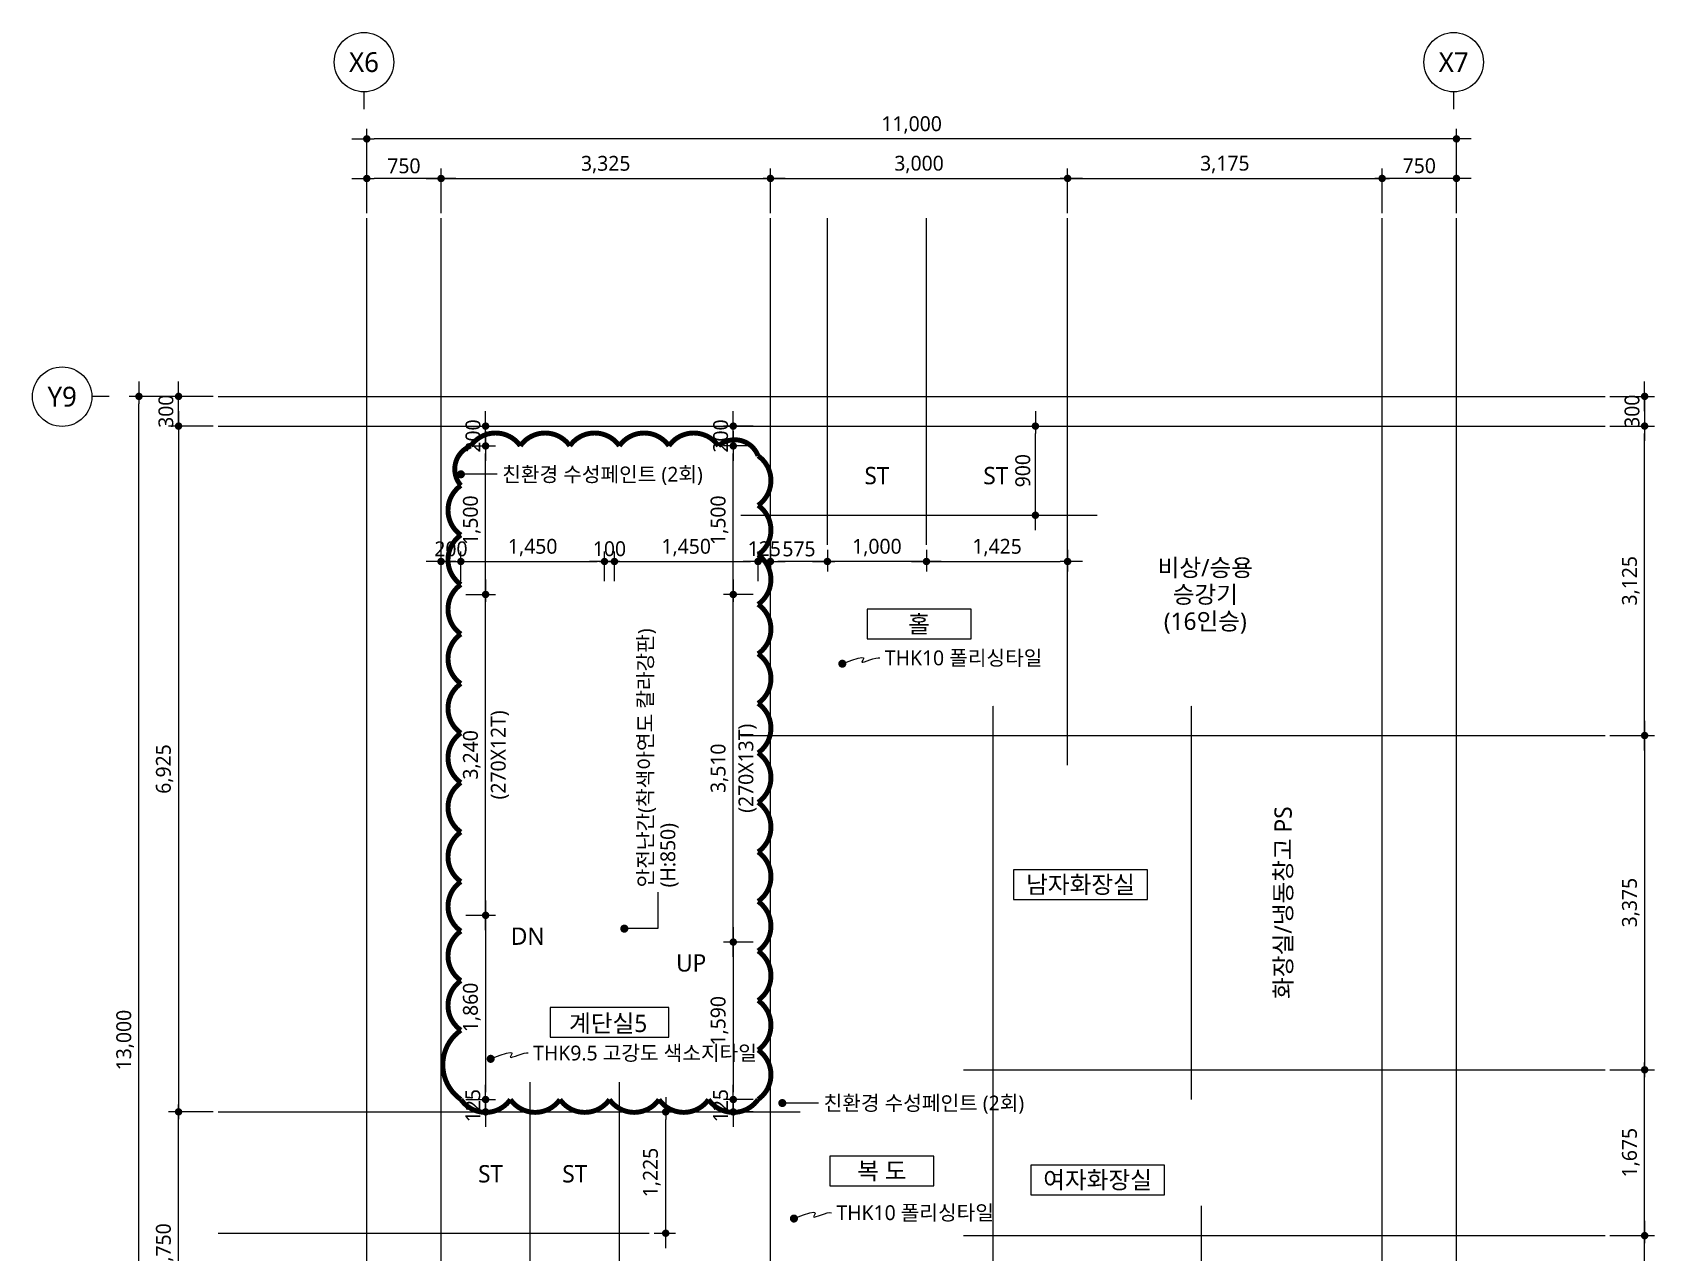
# Model space of a CAD drawing. Header units: millimetres. Extents: x 3320976 to 3527701, y 1183647 to 1243117.
# Drawn here: x 3446976 to 3463351, y 1229960 to 1242280 of the extents above; entities that cross this region are included whole.
import ezdxf
from ezdxf.enums import TextEntityAlignment as Align

# ---------------------------------------------------------------- set-up
doc = ezdxf.new("R2010")
doc.units = ezdxf.units.MM
doc.header["$MEASUREMENT"] = 0
doc.linetypes.add('CEN', pattern=[62, 60, -1, 0, -1])
doc.layers.get('0').update_dxf_attribs({"linetype": 'CONTINUOUS'})
for name, color, linetype, lineweight in [('A-AXIS-BUBL', 7, 'CONTINUOUS', 25), ('A-CNTL', 1, 'CEN', 15), ('A-DIMS', 7, 'CONTINUOUS', 25), ('A-MKXS-LEAD', 7, 'CONTINUOUS', 25), ('A-MKXS-TEXT1', 3, 'CONTINUOUS', 25), ('A-MKXX-NAME', 3, 'CONTINUOUS', 25), ('A-MKXX-SYMB', 7, 'CONTINUOUS', 25), ('A-XXXX-TXT2', 3, 'CONTINUOUS', 25), ('REV-202205', 20, 'CONTINUOUS', 25)]:
    doc.layers.add(name, color=color, linetype=linetype, lineweight=lineweight)
doc.styles.add('HY울릉도L', font='')
doc.styles.add('맑은고딕', font='malgun.ttf')
doc.styles.get('HY울릉도L').set_extended_font_data('HYwulM')
doc.dimstyles.new('CDIM', dxfattribs={"dimtxt": 3, "dimasz": 1.5, "dimexe": 2, "dimexo": 1, "dimgap": 1, "dimtad": 1, "dimdec": 0, "dimrnd": 0.5, "dimzin": 0, "dimdsep": 32, "dimlunit": 6, "dimtxsty": 'HY울릉도L', "dimblk1": '_CIDOT', "dimblk2": '_CIDOT', "dimsah": 1, "dimcen": 5.5, "dimclrd": 2, "dimclre": 2, "dimclrt": 7, "dimadec": 0, "dimazin": 0, "dimtfac": 1, "dimtdec": 0, "dimtix": 1, "dimtmove": 2, "dimatfit": 1, "dimldrblk": '_CIDOT', "dimfxl": 1, "dimtolj": 1, "dimtzin": 0, "dimlwd": -1, "dimarcsym": 0})

# ---------------------------------------------------------------- blocks, each defined once
blk = doc.blocks.new('_CIDOT')
at = {"color": 0, "linetype": 'ByBlock'}
blk.add_line((2, 0), (-1, 0), dxfattribs=at)
at = {"color": 0, "linetype": 'ByBlock', "const_width": 0.5}
blk.add_lwpolyline([(-0.25, 0, 1), (0.25, 0, 1)], format="xyb", close=True, dxfattribs=at)
blk = doc.blocks.new('*D488')
at = {"layer": 'A-DIMS', "lineweight": -2, "transparency": 16777216}
for p, q in [((-10975, 14850), (-10975, 15700)), ((25, 14850), (25, 15700))]:
    blk.add_line(p, q, dxfattribs=at)
at = {"layer": 'A-DIMS', "transparency": 16777216}
blk.add_line((-50, 15600), (-10900, 15600), dxfattribs=at)
at = {"layer": 'A-DIMS', "transparency": 16777216, "xscale": 75, "yscale": 75, "zscale": 75, "rotation": 180}
blk.add_blockref('_CIDOT', (-10975, 15600), dxfattribs=at)
at = {"layer": 'A-DIMS', "transparency": 16777216, "xscale": 75, "yscale": 75, "zscale": 75}
blk.add_blockref('_CIDOT', (25, 15600), dxfattribs=at)
at = {"layer": 'A-DIMS', "color": 3, "transparency": 16777216, "insert": (-5475, 15740), "char_height": 150, "attachment_point": 5, "style": '맑은고딕'}
blk.add_mtext('\\A1;11,000', dxfattribs=at)
blk = doc.blocks.new('*D489')
at = {"layer": 'A-DIMS', "lineweight": -2, "transparency": 16777216}
for p, q in [((-10975, 14850), (-10975, 15300)), ((-10225, 14849), (-10225, 15300))]:
    blk.add_line(p, q, dxfattribs=at)
at = {"layer": 'A-DIMS', "transparency": 16777216}
blk.add_line((-10300, 15200), (-10900, 15200), dxfattribs=at)
at = {"layer": 'A-DIMS', "transparency": 16777216, "xscale": 75, "yscale": 75, "zscale": 75, "rotation": 180}
blk.add_blockref('_CIDOT', (-10975, 15200), dxfattribs=at)
at = {"layer": 'A-DIMS', "transparency": 16777216, "xscale": 75, "yscale": 75, "zscale": 75}
blk.add_blockref('_CIDOT', (-10225, 15200), dxfattribs=at)
at = {"layer": 'A-DIMS', "color": 3, "transparency": 16777216, "insert": (-10600, 15327), "char_height": 150, "attachment_point": 5, "style": '맑은고딕'}
blk.add_mtext('\\A1;750', dxfattribs=at)
blk = doc.blocks.new('*D490')
at = {"layer": 'A-DIMS', "lineweight": -2, "transparency": 16777216}
for p, q in [((-12525, 13000), (-13375, 13000)), ((-12525, 0), (-13375, 0))]:
    blk.add_line(p, q, dxfattribs=at)
at = {"layer": 'A-DIMS', "transparency": 16777216}
blk.add_line((-13275, 75), (-13275, 12925), dxfattribs=at)
at = {"layer": 'A-DIMS', "transparency": 16777216, "xscale": 75, "yscale": 75, "zscale": 75}
for p, rotation in [((-13275, 13000), 90), ((-13275, 0), 270)]:
    blk.add_blockref('_CIDOT', p, dxfattribs=dict(at, rotation=rotation))
at = {"layer": 'A-DIMS', "color": 3, "transparency": 16777216, "insert": (-13415, 6500), "char_height": 150, "attachment_point": 5, "rotation": 90, "style": '맑은고딕'}
blk.add_mtext('\\A1;13,000', dxfattribs=at)
blk = doc.blocks.new('*D492')
at = {"layer": 'A-DIMS', "transparency": 16777216}
for p, q in [((-12875, 13075), (-12875, 13150)), ((-12875, 12700), (-12875, 13000)), ((-12875, 12625), (-12875, 12550))]:
    blk.add_line(p, q, dxfattribs=at)
at = {"layer": 'A-DIMS', "lineweight": -2, "transparency": 16777216}
for p, q in [((-12525, 13000), (-12975, 13000)), ((-12525, 12700), (-12975, 12700))]:
    blk.add_line(p, q, dxfattribs=at)
at = {"layer": 'A-DIMS', "transparency": 16777216, "xscale": 75, "yscale": 75, "zscale": 75}
for p, rotation in [((-12875, 13000), 270), ((-12875, 12700), 90)]:
    blk.add_blockref('_CIDOT', p, dxfattribs=dict(at, rotation=rotation))
at = {"layer": 'A-DIMS', "color": 3, "transparency": 16777216, "insert": (-13002, 12850), "char_height": 150, "attachment_point": 5, "rotation": 90, "style": '맑은고딕'}
blk.add_mtext('\\A1;300', dxfattribs=at)
blk = doc.blocks.new('*D493')
at = {"layer": 'A-DIMS', "lineweight": -2, "transparency": 16777216}
for p, q in [((1575, 4525), (2025, 4525)), ((1575, 700), (2025, 700))]:
    blk.add_line(p, q, dxfattribs=at)
at = {"layer": 'A-DIMS', "transparency": 16777216}
blk.add_line((1925, 775), (1925, 4450), dxfattribs=at)
at = {"layer": 'A-DIMS', "transparency": 16777216, "xscale": 75, "yscale": 75, "zscale": 75}
for p, rotation in [((1925, 4525), 90), ((1925, 700), 270)]:
    blk.add_blockref('_CIDOT', p, dxfattribs=dict(at, rotation=rotation))
at = {"layer": 'A-DIMS', "color": 3, "transparency": 16777216, "insert": (1785, 2613), "char_height": 150, "attachment_point": 5, "rotation": 90, "style": '맑은고딕'}
blk.add_mtext('\\A1;3,825', dxfattribs=at)
blk = doc.blocks.new('*D499')
at = {"layer": 'A-DIMS', "lineweight": -2, "transparency": 16777216}
for p, q in [((1575, 9575), (2025, 9575)), ((1575, 6200), (2025, 6200))]:
    blk.add_line(p, q, dxfattribs=at)
at = {"layer": 'A-DIMS', "transparency": 16777216}
blk.add_line((1925, 9500), (1925, 6275), dxfattribs=at)
at = {"layer": 'A-DIMS', "transparency": 16777216, "xscale": 75, "yscale": 75, "zscale": 75}
for p, rotation in [((1925, 9575), 90), ((1925, 6200), 270)]:
    blk.add_blockref('_CIDOT', p, dxfattribs=dict(at, rotation=rotation))
at = {"layer": 'A-DIMS', "color": 3, "transparency": 16777216, "insert": (1785, 7888), "char_height": 150, "attachment_point": 5, "rotation": 90, "style": '맑은고딕'}
blk.add_mtext('\\A1;3,375', dxfattribs=at)
blk = doc.blocks.new('*D500')
at = {"layer": 'A-DIMS', "transparency": 16777216}
for p, q in [((1925, 13075), (1925, 13150)), ((1925, 13000), (1925, 12700)), ((1925, 12625), (1925, 12550))]:
    blk.add_line(p, q, dxfattribs=at)
at = {"layer": 'A-DIMS', "lineweight": -2, "transparency": 16777216}
for p, q in [((1575, 13000), (2025, 13000)), ((1575, 12700), (2025, 12700))]:
    blk.add_line(p, q, dxfattribs=at)
at = {"layer": 'A-DIMS', "transparency": 16777216, "xscale": 75, "yscale": 75, "zscale": 75}
for p, rotation in [((1925, 13000), 270), ((1925, 12700), 90)]:
    blk.add_blockref('_CIDOT', p, dxfattribs=dict(at, rotation=rotation))
at = {"layer": 'A-DIMS', "color": 3, "transparency": 16777216, "insert": (1798, 12850), "char_height": 150, "attachment_point": 5, "rotation": 90, "style": '맑은고딕'}
blk.add_mtext('\\A1;300', dxfattribs=at)
blk = doc.blocks.new('*D501')
at = {"layer": 'A-DIMS', "lineweight": -2, "transparency": 16777216}
for p, q in [((1575, 12700), (2025, 12700)), ((1575, 9575), (2025, 9575))]:
    blk.add_line(p, q, dxfattribs=at)
at = {"layer": 'A-DIMS', "transparency": 16777216}
blk.add_line((1925, 9650), (1925, 12625), dxfattribs=at)
at = {"layer": 'A-DIMS', "transparency": 16777216, "xscale": 75, "yscale": 75, "zscale": 75}
for p, rotation in [((1925, 12700), 90), ((1925, 9575), 270)]:
    blk.add_blockref('_CIDOT', p, dxfattribs=dict(at, rotation=rotation))
at = {"layer": 'A-DIMS', "color": 3, "transparency": 16777216, "insert": (1785, 11138), "char_height": 150, "attachment_point": 5, "rotation": 90, "style": '맑은고딕'}
blk.add_mtext('\\A1;3,125', dxfattribs=at)
blk = doc.blocks.new('*D502')
at = {"layer": 'A-DIMS', "lineweight": -2, "transparency": 16777216}
for p, q in [((-725, 14851), (-725, 15301)), ((25, 14850), (25, 15301))]:
    blk.add_line(p, q, dxfattribs=at)
at = {"layer": 'A-DIMS', "transparency": 16777216}
blk.add_line((-50, 15201), (-650, 15201), dxfattribs=at)
at = {"layer": 'A-DIMS', "transparency": 16777216, "xscale": 75, "yscale": 75, "zscale": 75, "rotation": 180}
blk.add_blockref('_CIDOT', (-725, 15201), dxfattribs=at)
at = {"layer": 'A-DIMS', "transparency": 16777216, "xscale": 75, "yscale": 75, "zscale": 75}
blk.add_blockref('_CIDOT', (25, 15201), dxfattribs=at)
at = {"layer": 'A-DIMS', "color": 3, "transparency": 16777216, "insert": (-350, 15328), "char_height": 150, "attachment_point": 5, "style": '맑은고딕'}
blk.add_mtext('\\A1;750', dxfattribs=at)
blk = doc.blocks.new('*D503')
at = {"layer": 'A-DIMS', "lineweight": -2, "transparency": 16777216}
for p, q in [((-3900, 14849), (-3900, 15301)), ((-725, 14851), (-725, 15301))]:
    blk.add_line(p, q, dxfattribs=at)
at = {"layer": 'A-DIMS', "transparency": 16777216}
blk.add_line((-3825, 15201), (-800, 15201), dxfattribs=at)
at = {"layer": 'A-DIMS', "transparency": 16777216, "xscale": 75, "yscale": 75, "zscale": 75, "rotation": 180}
blk.add_blockref('_CIDOT', (-3900, 15201), dxfattribs=at)
at = {"layer": 'A-DIMS', "transparency": 16777216, "xscale": 75, "yscale": 75, "zscale": 75}
blk.add_blockref('_CIDOT', (-725, 15201), dxfattribs=at)
at = {"layer": 'A-DIMS', "color": 3, "transparency": 16777216, "insert": (-2313, 15341), "char_height": 150, "attachment_point": 5, "style": '맑은고딕'}
blk.add_mtext('\\A1;3,175', dxfattribs=at)
blk = doc.blocks.new('*D504')
at = {"layer": 'A-DIMS', "lineweight": -2, "transparency": 16777216}
for p, q in [((-10225, 14849), (-10225, 15300)), ((-6900, 14849), (-6900, 15300))]:
    blk.add_line(p, q, dxfattribs=at)
at = {"layer": 'A-DIMS', "transparency": 16777216}
blk.add_line((-10150, 15200), (-6975, 15200), dxfattribs=at)
at = {"layer": 'A-DIMS', "transparency": 16777216, "xscale": 75, "yscale": 75, "zscale": 75, "rotation": 180}
blk.add_blockref('_CIDOT', (-10225, 15200), dxfattribs=at)
at = {"layer": 'A-DIMS', "transparency": 16777216, "xscale": 75, "yscale": 75, "zscale": 75}
blk.add_blockref('_CIDOT', (-6900, 15200), dxfattribs=at)
at = {"layer": 'A-DIMS', "color": 3, "transparency": 16777216, "insert": (-8563, 15340), "char_height": 150, "attachment_point": 5, "style": '맑은고딕'}
blk.add_mtext('\\A1;3,325', dxfattribs=at)
blk = doc.blocks.new('*D505')
at = {"layer": 'A-DIMS', "lineweight": -2, "transparency": 16777216}
for p, q in [((-6900, 14849), (-6900, 15301)), ((-3900, 14851), (-3900, 15301))]:
    blk.add_line(p, q, dxfattribs=at)
at = {"layer": 'A-DIMS', "transparency": 16777216}
blk.add_line((-6825, 15201), (-3975, 15201), dxfattribs=at)
at = {"layer": 'A-DIMS', "transparency": 16777216, "xscale": 75, "yscale": 75, "zscale": 75, "rotation": 180}
blk.add_blockref('_CIDOT', (-6900, 15201), dxfattribs=at)
at = {"layer": 'A-DIMS', "transparency": 16777216, "xscale": 75, "yscale": 75, "zscale": 75}
blk.add_blockref('_CIDOT', (-3900, 15201), dxfattribs=at)
at = {"layer": 'A-DIMS', "color": 3, "transparency": 16777216, "insert": (-5400, 15341), "char_height": 150, "attachment_point": 5, "style": '맑은고딕'}
blk.add_mtext('\\A1;3,000', dxfattribs=at)
blk = doc.blocks.new('*D506')
at = {"layer": 'A-DIMS', "lineweight": -2, "transparency": 16777216}
for p, q in [((-12525, 12700), (-12975, 12700)), ((-12525, 5775), (-12975, 5775))]:
    blk.add_line(p, q, dxfattribs=at)
at = {"layer": 'A-DIMS', "transparency": 16777216}
blk.add_line((-12875, 12625), (-12875, 5850), dxfattribs=at)
at = {"layer": 'A-DIMS', "transparency": 16777216, "xscale": 75, "yscale": 75, "zscale": 75}
for p, rotation in [((-12875, 12700), 90), ((-12875, 5775), 270)]:
    blk.add_blockref('_CIDOT', p, dxfattribs=dict(at, rotation=rotation))
at = {"layer": 'A-DIMS', "color": 3, "transparency": 16777216, "insert": (-13015, 9237), "char_height": 150, "attachment_point": 5, "rotation": 90, "style": '맑은고딕'}
blk.add_mtext('\\A1;6,925', dxfattribs=at)
blk = doc.blocks.new('*D508')
at = {"layer": 'A-DIMS', "lineweight": -2, "transparency": 16777216}
for p, q in [((-12525, 5775), (-12975, 5775)), ((-12525, 3025), (-12975, 3025))]:
    blk.add_line(p, q, dxfattribs=at)
at = {"layer": 'A-DIMS', "transparency": 16777216}
blk.add_line((-12875, 3100), (-12875, 5700), dxfattribs=at)
at = {"layer": 'A-DIMS', "transparency": 16777216, "xscale": 75, "yscale": 75, "zscale": 75}
for p, rotation in [((-12875, 5775), 90), ((-12875, 3025), 270)]:
    blk.add_blockref('_CIDOT', p, dxfattribs=dict(at, rotation=rotation))
at = {"layer": 'A-DIMS', "color": 3, "transparency": 16777216, "insert": (-13015, 4400), "char_height": 150, "attachment_point": 5, "rotation": 90, "style": '맑은고딕'}
blk.add_mtext('\\A1;2,750', dxfattribs=at)
blk = doc.blocks.new('*D510')
at = {"layer": 'A-DIMS', "lineweight": -2, "transparency": 16777216}
for p, q in [((1575, 6200), (2025, 6200)), ((1575, 4525), (2025, 4525))]:
    blk.add_line(p, q, dxfattribs=at)
at = {"layer": 'A-DIMS', "transparency": 16777216}
blk.add_line((1925, 4600), (1925, 6125), dxfattribs=at)
at = {"layer": 'A-DIMS', "transparency": 16777216, "xscale": 75, "yscale": 75, "zscale": 75}
for p, rotation in [((1925, 6200), 90), ((1925, 4525), 270)]:
    blk.add_blockref('_CIDOT', p, dxfattribs=dict(at, rotation=rotation))
at = {"layer": 'A-DIMS', "color": 3, "transparency": 16777216, "insert": (1785, 5363), "char_height": 150, "attachment_point": 5, "rotation": 90, "style": '맑은고딕'}
blk.add_mtext('\\A1;1,675', dxfattribs=at)
blk = doc.blocks.new('*D81')
at = {"layer": 'A-DIMS', "lineweight": -2, "transparency": 16777216}
for p, q in [((3453251, 1231380), (3453469, 1231380)), ((3453251, 1230155), (3453469, 1230155))]:
    blk.add_line(p, q, dxfattribs=at)
at = {"layer": 'A-DIMS', "transparency": 16777216}
blk.add_line((3453369, 1230230), (3453369, 1231305), dxfattribs=at)
at = {"layer": 'A-DIMS', "transparency": 16777216, "xscale": 75, "yscale": 75, "zscale": 75}
for p, rotation in [((3453369, 1231380), 90), ((3453369, 1230155), 270)]:
    blk.add_blockref('_CIDOT', p, dxfattribs=dict(at, rotation=rotation))
at = {"layer": 'A-DIMS', "color": 3, "transparency": 16777216, "insert": (3453228, 1230768), "char_height": 150, "attachment_point": 5, "rotation": 90, "style": '맑은고딕'}
blk.add_mtext('\\A1;1,225', dxfattribs=at)
blk = doc.blocks.new('*D82')
at = {"layer": 'A-DIMS', "lineweight": -2, "transparency": 16777216}
for p, q in [((3456001, 1237055), (3456001, 1236838)), ((3457426, 1237055), (3457426, 1236838))]:
    blk.add_line(p, q, dxfattribs=at)
at = {"layer": 'A-DIMS', "transparency": 16777216}
blk.add_line((3456076, 1236938), (3457351, 1236938), dxfattribs=at)
at = {"layer": 'A-DIMS', "transparency": 16777216, "xscale": 75, "yscale": 75, "zscale": 75, "rotation": 180}
blk.add_blockref('_CIDOT', (3456001, 1236938), dxfattribs=at)
at = {"layer": 'A-DIMS', "transparency": 16777216, "xscale": 75, "yscale": 75, "zscale": 75}
blk.add_blockref('_CIDOT', (3457426, 1236938), dxfattribs=at)
at = {"layer": 'A-DIMS', "color": 3, "transparency": 16777216, "insert": (3456714, 1237078), "char_height": 150, "attachment_point": 5, "style": '맑은고딕'}
blk.add_mtext('\\A1;1,425', dxfattribs=at)
blk = doc.blocks.new('*D83')
at = {"layer": 'A-DIMS', "lineweight": -2, "transparency": 16777216}
for p, q in [((3455001, 1237055), (3455001, 1236838)), ((3456001, 1237055), (3456001, 1236838))]:
    blk.add_line(p, q, dxfattribs=at)
at = {"layer": 'A-DIMS', "transparency": 16777216}
blk.add_line((3455926, 1236938), (3455076, 1236938), dxfattribs=at)
at = {"layer": 'A-DIMS', "transparency": 16777216, "xscale": 75, "yscale": 75, "zscale": 75, "rotation": 180}
blk.add_blockref('_CIDOT', (3455001, 1236938), dxfattribs=at)
at = {"layer": 'A-DIMS', "transparency": 16777216, "xscale": 75, "yscale": 75, "zscale": 75}
blk.add_blockref('_CIDOT', (3456001, 1236938), dxfattribs=at)
at = {"layer": 'A-DIMS', "color": 3, "transparency": 16777216, "insert": (3455501, 1237078), "char_height": 150, "attachment_point": 5, "style": '맑은고딕'}
blk.add_mtext('\\A1;1,000', dxfattribs=at)
blk = doc.blocks.new('*D84')
at = {"layer": 'A-DIMS', "lineweight": -2, "transparency": 16777216}
for p, q in [((3454426, 1237055), (3454426, 1236838)), ((3455001, 1237055), (3455001, 1236838))]:
    blk.add_line(p, q, dxfattribs=at)
at = {"layer": 'A-DIMS', "transparency": 16777216}
blk.add_line((3454926, 1236938), (3454501, 1236938), dxfattribs=at)
at = {"layer": 'A-DIMS', "transparency": 16777216, "xscale": 75, "yscale": 75, "zscale": 75, "rotation": 180}
blk.add_blockref('_CIDOT', (3454426, 1236938), dxfattribs=at)
at = {"layer": 'A-DIMS', "transparency": 16777216, "xscale": 75, "yscale": 75, "zscale": 75}
blk.add_blockref('_CIDOT', (3455001, 1236938), dxfattribs=at)
at = {"layer": 'A-DIMS', "color": 3, "transparency": 16777216, "insert": (3454714, 1237064), "char_height": 150, "attachment_point": 5, "style": '맑은고딕'}
blk.add_mtext('\\A1;575', dxfattribs=at)
blk = doc.blocks.new('*D85')
at = {"layer": 'A-DIMS', "lineweight": -2, "transparency": 16777216}
for p, q in [((3456984, 1238305), (3457201, 1238305)), ((3456984, 1237405), (3457201, 1237405))]:
    blk.add_line(p, q, dxfattribs=at)
at = {"layer": 'A-DIMS', "transparency": 16777216}
blk.add_line((3457101, 1237480), (3457101, 1238230), dxfattribs=at)
at = {"layer": 'A-DIMS', "transparency": 16777216, "xscale": 75, "yscale": 75, "zscale": 75}
for p, rotation in [((3457101, 1238305), 90), ((3457101, 1237405), 270)]:
    blk.add_blockref('_CIDOT', p, dxfattribs=dict(at, rotation=rotation))
at = {"layer": 'A-DIMS', "color": 3, "transparency": 16777216, "insert": (3456974, 1237855), "char_height": 150, "attachment_point": 5, "rotation": 90, "style": '맑은고딕'}
blk.add_mtext('\\A1;900', dxfattribs=at)
blk = doc.blocks.new('비상승용승강기16인승')
at = {"layer": 'A-MKXX-NAME', "style": '맑은고딕'}
for s, p in [('비상/승용', (0, 270)), ('승강기', (0, 0)), ('(16인승)', (0, -270))]:
    blk.add_text(s, height=175, dxfattribs=at).set_placement(p, align=Align.MIDDLE_CENTER)
blk = doc.blocks.new('*D295')
at = {"layer": 'A-DIMS', "lineweight": -2, "transparency": 16777216}
for p, q in [((3452851, 1236738), (3452851, 1237038)), ((3454301, 1236738), (3454301, 1237038))]:
    blk.add_line(p, q, dxfattribs=at)
at = {"layer": 'A-DIMS', "transparency": 16777216}
blk.add_line((3452926, 1236938), (3454226, 1236938), dxfattribs=at)
at = {"layer": 'A-DIMS', "transparency": 16777216, "xscale": 75, "yscale": 75, "zscale": 75, "rotation": 180}
blk.add_blockref('_CIDOT', (3452851, 1236938), dxfattribs=at)
at = {"layer": 'A-DIMS', "transparency": 16777216, "xscale": 75, "yscale": 75, "zscale": 75}
blk.add_blockref('_CIDOT', (3454301, 1236938), dxfattribs=at)
at = {"layer": 'A-DIMS', "color": 3, "transparency": 16777216, "insert": (3453576, 1237078), "char_height": 150, "attachment_point": 5, "style": '맑은고딕'}
blk.add_mtext('\\A1;1,450', dxfattribs=at)
blk = doc.blocks.new('*D296')
at = {"layer": 'A-DIMS', "lineweight": -2, "transparency": 16777216}
for p, q in [((3454251, 1236605), (3453951, 1236605)), ((3454251, 1233095), (3453951, 1233095))]:
    blk.add_line(p, q, dxfattribs=at)
at = {"layer": 'A-DIMS', "transparency": 16777216}
blk.add_line((3454051, 1233170), (3454051, 1236530), dxfattribs=at)
at = {"layer": 'A-DIMS', "transparency": 16777216, "xscale": 75, "yscale": 75, "zscale": 75}
for p, rotation in [((3454051, 1236605), 90), ((3454051, 1233095), 270)]:
    blk.add_blockref('_CIDOT', p, dxfattribs=dict(at, rotation=rotation))
at = {"layer": 'A-DIMS', "color": 3, "transparency": 16777216, "char_height": 150, "attachment_point": 5, "rotation": 90, "style": '맑은고딕'}
for s, insert in [('\\A1;(270X13T)', (3454195, 1234850)), ('\\A1;3,510', (3453911, 1234850))]:
    blk.add_mtext(s, dxfattribs=dict(at, insert=insert))
blk = doc.blocks.new('*D297')
at = {"layer": 'A-DIMS', "lineweight": -2, "transparency": 16777216}
for p, q in [((3454251, 1233095), (3453951, 1233095)), ((3454251, 1231505), (3453951, 1231505))]:
    blk.add_line(p, q, dxfattribs=at)
at = {"layer": 'A-DIMS', "transparency": 16777216}
blk.add_line((3454051, 1233020), (3454051, 1231580), dxfattribs=at)
at = {"layer": 'A-DIMS', "transparency": 16777216, "xscale": 75, "yscale": 75, "zscale": 75}
for p, rotation in [((3454051, 1233095), 90), ((3454051, 1231505), 270)]:
    blk.add_blockref('_CIDOT', p, dxfattribs=dict(at, rotation=rotation))
at = {"layer": 'A-DIMS', "color": 3, "transparency": 16777216, "insert": (3453911, 1232300), "char_height": 150, "attachment_point": 5, "rotation": 90, "style": '맑은고딕'}
blk.add_mtext('\\A1;1,590', dxfattribs=at)
blk = doc.blocks.new('*D298')
at = {"layer": 'A-DIMS', "lineweight": -2, "transparency": 16777216}
for p, q in [((3454251, 1238105), (3453951, 1238105)), ((3454251, 1236605), (3453951, 1236605))]:
    blk.add_line(p, q, dxfattribs=at)
at = {"layer": 'A-DIMS', "transparency": 16777216}
blk.add_line((3454051, 1236680), (3454051, 1238030), dxfattribs=at)
at = {"layer": 'A-DIMS', "transparency": 16777216, "xscale": 75, "yscale": 75, "zscale": 75}
for p, rotation in [((3454051, 1238105), 90), ((3454051, 1236605), 270)]:
    blk.add_blockref('_CIDOT', p, dxfattribs=dict(at, rotation=rotation))
at = {"layer": 'A-DIMS', "color": 3, "transparency": 16777216, "insert": (3453911, 1237355), "char_height": 150, "attachment_point": 5, "rotation": 90, "style": '맑은고딕'}
blk.add_mtext('\\A1;1,500', dxfattribs=at)
blk = doc.blocks.new('*D299')
at = {"layer": 'A-DIMS', "transparency": 16777216}
for p, q in [((3454051, 1238380), (3454051, 1238455)), ((3454051, 1238105), (3454051, 1238305)), ((3454051, 1238030), (3454051, 1237955))]:
    blk.add_line(p, q, dxfattribs=at)
at = {"layer": 'A-DIMS', "lineweight": -2, "transparency": 16777216}
for p, q in [((3454251, 1238305), (3453951, 1238305)), ((3454251, 1238105), (3453951, 1238105))]:
    blk.add_line(p, q, dxfattribs=at)
at = {"layer": 'A-DIMS', "transparency": 16777216, "xscale": 75, "yscale": 75, "zscale": 75}
for p, rotation in [((3454051, 1238305), 270), ((3454051, 1238105), 90)]:
    blk.add_blockref('_CIDOT', p, dxfattribs=dict(at, rotation=rotation))
at = {"layer": 'A-DIMS', "color": 3, "transparency": 16777216, "insert": (3453924, 1238205), "char_height": 150, "attachment_point": 5, "rotation": 90, "style": '맑은고딕'}
blk.add_mtext('\\A1;200', dxfattribs=at)
blk = doc.blocks.new('*D300')
at = {"layer": 'A-DIMS', "transparency": 16777216}
for p, q in [((3454051, 1231580), (3454051, 1231655)), ((3454051, 1231505), (3454051, 1231380)), ((3454051, 1231305), (3454051, 1231230))]:
    blk.add_line(p, q, dxfattribs=at)
at = {"layer": 'A-DIMS', "lineweight": -2, "transparency": 16777216}
for p, q in [((3454251, 1231505), (3453951, 1231505)), ((3454251, 1231380), (3453951, 1231380))]:
    blk.add_line(p, q, dxfattribs=at)
at = {"layer": 'A-DIMS', "transparency": 16777216, "xscale": 75, "yscale": 75, "zscale": 75}
for p, rotation in [((3454051, 1231505), 270), ((3454051, 1231380), 90)]:
    blk.add_blockref('_CIDOT', p, dxfattribs=dict(at, rotation=rotation))
at = {"layer": 'A-DIMS', "color": 3, "transparency": 16777216, "insert": (3453923, 1231443), "char_height": 150, "attachment_point": 5, "rotation": 90, "style": '맑은고딕'}
blk.add_mtext('\\A1;125', dxfattribs=at)
blk = doc.blocks.new('*D290')
at = {"layer": 'A-DIMS', "lineweight": -2, "transparency": 16777216}
for p, q in [((3451351, 1236605), (3451651, 1236605)), ((3451351, 1233365), (3451651, 1233365))]:
    blk.add_line(p, q, dxfattribs=at)
at = {"layer": 'A-DIMS', "transparency": 16777216}
blk.add_line((3451551, 1233440), (3451551, 1236530), dxfattribs=at)
at = {"layer": 'A-DIMS', "transparency": 16777216, "xscale": 75, "yscale": 75, "zscale": 75}
for p, rotation in [((3451551, 1236605), 90), ((3451551, 1233365), 270)]:
    blk.add_blockref('_CIDOT', p, dxfattribs=dict(at, rotation=rotation))
at = {"layer": 'A-DIMS', "color": 3, "transparency": 16777216, "char_height": 150, "attachment_point": 5, "rotation": 90, "style": '맑은고딕'}
for s, insert in [('\\A1;(270X12T)', (3451695, 1234985)), ('\\A1;3,240', (3451411, 1234985))]:
    blk.add_mtext(s, dxfattribs=dict(at, insert=insert))
blk = doc.blocks.new('*D291')
at = {"layer": 'A-DIMS', "lineweight": -2, "transparency": 16777216}
for p, q in [((3451351, 1233365), (3451651, 1233365)), ((3451351, 1231505), (3451651, 1231505))]:
    blk.add_line(p, q, dxfattribs=at)
at = {"layer": 'A-DIMS', "transparency": 16777216}
blk.add_line((3451551, 1233290), (3451551, 1231580), dxfattribs=at)
at = {"layer": 'A-DIMS', "transparency": 16777216, "xscale": 75, "yscale": 75, "zscale": 75}
for p, rotation in [((3451551, 1233365), 90), ((3451551, 1231505), 270)]:
    blk.add_blockref('_CIDOT', p, dxfattribs=dict(at, rotation=rotation))
at = {"layer": 'A-DIMS', "color": 3, "transparency": 16777216, "insert": (3451411, 1232435), "char_height": 150, "attachment_point": 5, "rotation": 90, "style": '맑은고딕'}
blk.add_mtext('\\A1;1,860', dxfattribs=at)
blk = doc.blocks.new('*D292')
at = {"layer": 'A-DIMS', "lineweight": -2, "transparency": 16777216}
for p, q in [((3451351, 1238105), (3451651, 1238105)), ((3451351, 1236605), (3451651, 1236605))]:
    blk.add_line(p, q, dxfattribs=at)
at = {"layer": 'A-DIMS', "transparency": 16777216}
blk.add_line((3451551, 1236680), (3451551, 1238030), dxfattribs=at)
at = {"layer": 'A-DIMS', "transparency": 16777216, "xscale": 75, "yscale": 75, "zscale": 75}
for p, rotation in [((3451551, 1238105), 90), ((3451551, 1236605), 270)]:
    blk.add_blockref('_CIDOT', p, dxfattribs=dict(at, rotation=rotation))
at = {"layer": 'A-DIMS', "color": 3, "transparency": 16777216, "insert": (3451411, 1237355), "char_height": 150, "attachment_point": 5, "rotation": 90, "style": '맑은고딕'}
blk.add_mtext('\\A1;1,500', dxfattribs=at)
blk = doc.blocks.new('*D293')
at = {"layer": 'A-DIMS', "transparency": 16777216}
for p, q in [((3451551, 1238380), (3451551, 1238455)), ((3451551, 1238105), (3451551, 1238305)), ((3451551, 1238030), (3451551, 1237955))]:
    blk.add_line(p, q, dxfattribs=at)
at = {"layer": 'A-DIMS', "lineweight": -2, "transparency": 16777216}
for p, q in [((3451351, 1238305), (3451651, 1238305)), ((3451351, 1238105), (3451651, 1238105))]:
    blk.add_line(p, q, dxfattribs=at)
at = {"layer": 'A-DIMS', "transparency": 16777216, "xscale": 75, "yscale": 75, "zscale": 75}
for p, rotation in [((3451551, 1238305), 270), ((3451551, 1238105), 90)]:
    blk.add_blockref('_CIDOT', p, dxfattribs=dict(at, rotation=rotation))
at = {"layer": 'A-DIMS', "color": 3, "transparency": 16777216, "insert": (3451424, 1238205), "char_height": 150, "attachment_point": 5, "rotation": 90, "style": '맑은고딕'}
blk.add_mtext('\\A1;200', dxfattribs=at)
blk = doc.blocks.new('*D294')
at = {"layer": 'A-DIMS', "transparency": 16777216}
for p, q in [((3451551, 1231580), (3451551, 1231655)), ((3451551, 1231505), (3451551, 1231380)), ((3451551, 1231305), (3451551, 1231230))]:
    blk.add_line(p, q, dxfattribs=at)
at = {"layer": 'A-DIMS', "lineweight": -2, "transparency": 16777216}
for p, q in [((3451351, 1231505), (3451651, 1231505)), ((3451351, 1231380), (3451651, 1231380))]:
    blk.add_line(p, q, dxfattribs=at)
at = {"layer": 'A-DIMS', "transparency": 16777216, "xscale": 75, "yscale": 75, "zscale": 75}
for p, rotation in [((3451551, 1231505), 270), ((3451551, 1231380), 90)]:
    blk.add_blockref('_CIDOT', p, dxfattribs=dict(at, rotation=rotation))
at = {"layer": 'A-DIMS', "color": 3, "transparency": 16777216, "insert": (3451423, 1231443), "char_height": 150, "attachment_point": 5, "rotation": 90, "style": '맑은고딕'}
blk.add_mtext('\\A1;125', dxfattribs=at)
blk = doc.blocks.new('*D287')
at = {"layer": 'A-DIMS', "lineweight": -2, "transparency": 16777216}
for p, q in [((3451301, 1236738), (3451301, 1237038)), ((3452751, 1236738), (3452751, 1237038))]:
    blk.add_line(p, q, dxfattribs=at)
at = {"layer": 'A-DIMS', "transparency": 16777216}
blk.add_line((3451376, 1236938), (3452676, 1236938), dxfattribs=at)
at = {"layer": 'A-DIMS', "transparency": 16777216, "xscale": 75, "yscale": 75, "zscale": 75, "rotation": 180}
blk.add_blockref('_CIDOT', (3451301, 1236938), dxfattribs=at)
at = {"layer": 'A-DIMS', "transparency": 16777216, "xscale": 75, "yscale": 75, "zscale": 75}
blk.add_blockref('_CIDOT', (3452751, 1236938), dxfattribs=at)
at = {"layer": 'A-DIMS', "color": 3, "transparency": 16777216, "insert": (3452026, 1237078), "char_height": 150, "attachment_point": 5, "style": '맑은고딕'}
blk.add_mtext('\\A1;1,450', dxfattribs=at)
blk = doc.blocks.new('*D288')
at = {"layer": 'A-DIMS', "lineweight": -2, "transparency": 16777216}
for p, q in [((3452751, 1236738), (3452751, 1237038)), ((3452851, 1236738), (3452851, 1237038))]:
    blk.add_line(p, q, dxfattribs=at)
at = {"layer": 'A-DIMS', "transparency": 16777216}
for p, q in [((3452676, 1236938), (3452601, 1236938)), ((3452851, 1236938), (3452751, 1236938)), ((3452926, 1236938), (3453001, 1236938))]:
    blk.add_line(p, q, dxfattribs=at)
at = {"layer": 'A-DIMS', "transparency": 16777216, "xscale": 75, "yscale": 75, "zscale": 75}
blk.add_blockref('_CIDOT', (3452751, 1236938), dxfattribs=at)
at = {"layer": 'A-DIMS', "transparency": 16777216, "xscale": 75, "yscale": 75, "zscale": 75, "rotation": 180}
blk.add_blockref('_CIDOT', (3452851, 1236938), dxfattribs=at)
at = {"layer": 'A-DIMS', "color": 3, "transparency": 16777216, "insert": (3452801, 1237066), "char_height": 150, "attachment_point": 5, "style": '맑은고딕'}
blk.add_mtext('\\A1;100', dxfattribs=at)
blk = doc.blocks.new('*D289')
at = {"layer": 'A-DIMS', "lineweight": -2, "transparency": 16777216}
for p, q in [((3451101, 1236738), (3451101, 1237038)), ((3451301, 1236738), (3451301, 1237038))]:
    blk.add_line(p, q, dxfattribs=at)
at = {"layer": 'A-DIMS', "transparency": 16777216}
for p, q in [((3451026, 1236938), (3450951, 1236938)), ((3451101, 1236938), (3451301, 1236938)), ((3451376, 1236938), (3451451, 1236938))]:
    blk.add_line(p, q, dxfattribs=at)
at = {"layer": 'A-DIMS', "transparency": 16777216, "xscale": 75, "yscale": 75, "zscale": 75}
blk.add_blockref('_CIDOT', (3451101, 1236938), dxfattribs=at)
at = {"layer": 'A-DIMS', "transparency": 16777216, "xscale": 75, "yscale": 75, "zscale": 75, "rotation": 180}
blk.add_blockref('_CIDOT', (3451301, 1236938), dxfattribs=at)
at = {"layer": 'A-DIMS', "color": 3, "transparency": 16777216, "insert": (3451201, 1237065), "char_height": 150, "attachment_point": 5, "style": '맑은고딕'}
blk.add_mtext('\\A1;200', dxfattribs=at)
blk = doc.blocks.new('*D330')
at = {"layer": 'A-DIMS', "lineweight": -2, "transparency": 16777216}
for p, q in [((3454301, 1236738), (3454301, 1237038)), ((3454426, 1236738), (3454426, 1237038))]:
    blk.add_line(p, q, dxfattribs=at)
at = {"layer": 'A-DIMS', "transparency": 16777216}
for p, q in [((3454226, 1236938), (3454151, 1236938)), ((3454426, 1236938), (3454301, 1236938)), ((3454501, 1236938), (3454576, 1236938))]:
    blk.add_line(p, q, dxfattribs=at)
at = {"layer": 'A-DIMS', "transparency": 16777216, "xscale": 75, "yscale": 75, "zscale": 75}
blk.add_blockref('_CIDOT', (3454301, 1236938), dxfattribs=at)
at = {"layer": 'A-DIMS', "transparency": 16777216, "xscale": 75, "yscale": 75, "zscale": 75, "rotation": 180}
blk.add_blockref('_CIDOT', (3454426, 1236938), dxfattribs=at)
at = {"layer": 'A-DIMS', "color": 3, "transparency": 16777216, "insert": (3454364, 1237066), "char_height": 150, "attachment_point": 5, "style": '맑은고딕'}
blk.add_mtext('\\A1;125', dxfattribs=at)
blk = doc.blocks.new('CORE5_GRID')
at = {"layer": 'A-AXIS-BUBL', "ltscale": 0.2}
for p, q in [((-11000, 15900), (-11000, 16075)), ((0, 15900), (0, 16075)), ((-13575, 13000), (-13750, 13000))]:
    blk.add_line(p, q, dxfattribs=at)
for centre in [(-11002.9, 16375), (-2.9, 16375), (-14050, 12997.1)]:
    blk.add_circle(centre, 300, dxfattribs=at)
at = {"layer": 'A-CNTL'}
for p, q in [((-10975, -1800.7), (-10975, 14799.3)), ((-10225, -1800.7), (-10225, 14799.3)), ((-6900, 2725), (-6900, 14799.3)), ((-6325, 11500), (-6325, 14799.3)), ((-5325, 11500), (-5325, 14799.3)), ((-3900, 9275), (-3900, 14799.3)), ((-725, -1800.7), (-725, 14799.3)), ((25, -1800), (25, 14800)), ((-12475, 13000), (1525, 13000)), ((-12475, 12700), (1525, 12700)), ((-7200, 11800), (-3600, 11800)), ((-4650, -1800.7), (-4650, 9875)), ((-2650, 5900), (-2650, 9875)), ((-7200, 9575), (1525, 9575)), ((-9325, 4250), (-9325, 6075)), ((-8425, 4250), (-8425, 6075)), ((-4950, 6200), (1525, 6200)), ((-12475, 5775), (-6600, 5775)), ((-2550, -1800.7), (-2550, 4825)), ((-12475, 4550), (-8125, 4550)), ((-4950, 4525), (1525, 4525))]:
    blk.add_line(p, q, dxfattribs=at)
at = {"layer": 'A-XXXX-TXT2', "ltscale": 0.2, "style": '맑은고딕'}
for s, p in [('X6', (-11002.9, 16375)), ('X7', (-2.9, 16375)), ('Y9', (-14050, 12997.1))]:
    blk.add_text(s, height=200, dxfattribs=at).set_placement(p, align=Align.MIDDLE)
at = {"layer": 'A-DIMS'}
for base, p1, p2, angle, picture, middle in [((-10975, 15600), (25, 14800), (-10975, 14800), 180, '*D488', (-5475, 15740.5)), ((-10975, 15200), (-10225, 14799.3), (-10975, 14800), 180, '*D489', (-10600, 15327.5)), ((-725, 15200.7), (25, 14800), (-725, 14800.7), 180, '*D502', (-350, 15328.2)), ((-13275, 13000), (-12475, 0), (-12475, 13000), 270, '*D490', (-13415.5, 6500)), ((-12875, 13000), (-12475, 12700), (-12475, 13000), 270, '*D492', (-13002.5, 12850)), ((1925, 12700), (1525, 13000), (1525, 12700), 90, '*D500', (1797.5, 12850)), ((-12875, 5775), (-12475, 12700), (-12475, 5775), 90, '*D506', (-13015.1, 9237.5)), ((1925, 12700), (1525, 9575), (1525, 12700), 270, '*D501', (1784.5, 11137.5)), ((1925, 6200), (1525, 9575), (1525, 6200), 90, '*D499', (1784.9, 7887.5)), ((1925, 6200), (1525, 4525), (1525, 6200), 270, '*D510', (1784.5, 5362.5)), ((-12875, 5775), (-12475, 3025), (-12475, 5775), 270, '*D508', (-13015.1, 4400)), ((1925, 4525), (1525, 700), (1525, 4525), 270, '*D493', (1784.9, 2612.5))]:
    dim = blk.add_linear_dim(base=base, p1=p1, p2=p2, angle=angle, dimstyle='CDIM', override={"dimscale": 50, "dimtxsty": '맑은고딕', "dimclrd": 256, "dimclre": 256, "dimclrt": 3}, dxfattribs=at)
    dim.commit()
    dim.dimension.update_dxf_attribs({"geometry": picture, "text_midpoint": middle})
for base, p1, p2, picture, middle in [((-6900, 15200), (-10225, 14799.3), (-6900, 14799.3), '*D504', (-8562.5, 15340.1)), ((-3900, 15200.7), (-6900, 14799.3), (-3900, 14800.7), '*D505', (-5400, 15340.7)), ((-725, 15200.7), (-3900, 14799.3), (-725, 14800.7), '*D503', (-2312.5, 15341.1))]:
    dim = blk.add_linear_dim(base=base, p1=p1, p2=p2, dimstyle='CDIM', override={"dimscale": 50, "dimtxsty": '맑은고딕', "dimclrd": 256, "dimclre": 256, "dimclrt": 3}, dxfattribs=at)
    dim.commit()
    dim.dimension.update_dxf_attribs({"geometry": picture, "text_midpoint": middle})

msp = doc.modelspace()

# ---------------------------------------------------------------- linework, layer by layer
at = {"layer": 'A-MKXS-LEAD', "const_width": 40}
for points in [[(3451280.8, 1237820.7, 1), (3451322.2, 1237816.5, 1)], [(3455131.4, 1235907.8, 1), (3455172.9, 1235903.7, 1)], [(3452953.4, 1233209.7, -1), (3452949.2, 1233251.1, -1)], [(3451581.4, 1231918, 1), (3451622.9, 1231913.9, 1)], [(3454525.3, 1231471.4, 1), (3454566.7, 1231467.2, 1)], [(3454642.8, 1230305.2, 1), (3454684.2, 1230301.1, 1)]]:
    msp.add_lwpolyline(points, format="xyb", close=True, dxfattribs=at)
at = {"layer": 'A-MKXS-LEAD'}
for points in [[(3451668.5, 1237818.6), (3451301.5, 1237818.6), (3451301.5, 1237818.6)], [(3455151.3, 1235905.4), (3455249.1, 1235942.3), (3455312.7, 1235962.2), (3455349, 1235968.6), (3455364.4, 1235965.1), (3455365.5, 1235955.2), (3455359, 1235942.4), (3455351.5, 1235930.2), (3455349.6, 1235922.2), (3455358.2, 1235920.8), (3455376.3, 1235925.2), (3455401.2, 1235933.4), (3455430.1, 1235943.5), (3455460.3, 1235953.6), (3455489.1, 1235961.8), (3455513.8, 1235966.1), (3455531.7, 1235964.7)], [(3453290.6, 1233597.4), (3453290.6, 1233230.4), (3452951.3, 1233230.4)], [(3451601.3, 1231915.6), (3451699, 1231952.5), (3451762.7, 1231972.4), (3451799, 1231978.8), (3451814.4, 1231975.3), (3451815.5, 1231965.4), (3451809, 1231952.6), (3451801.5, 1231940.4), (3451799.6, 1231932.4), (3451808.2, 1231931), (3451826.3, 1231935.4), (3451851.2, 1231943.7), (3451880.1, 1231953.8), (3451910.3, 1231963.9), (3451939.1, 1231972), (3451963.8, 1231976.3), (3451981.7, 1231974.9)], [(3454913, 1231469.3), (3454546, 1231469.3), (3454546, 1231469.3)], [(3454662.7, 1230302.8), (3454760.4, 1230339.7), (3454824.1, 1230359.6), (3454860.4, 1230366), (3454875.8, 1230362.6), (3454876.9, 1230352.7), (3454870.4, 1230339.9), (3454862.9, 1230327.7), (3454860.9, 1230319.6), (3454869.6, 1230318.3), (3454887.7, 1230322.7), (3454912.6, 1230330.9), (3454941.5, 1230341), (3454971.7, 1230351.1), (3455000.5, 1230359.2), (3455025.2, 1230363.6), (3455043, 1230362.1)]]:
    msp.add_lwpolyline(points, dxfattribs=at)
at = {"layer": 'A-MKXX-SYMB'}
for points in [[(3456451.3, 1236455.4), (3455401.3, 1236455.4), (3455401.3, 1236155.4), (3456451.3, 1236155.4)], [(3458231.3, 1233825.4), (3456881.3, 1233825.4), (3456881.3, 1233525.4), (3458231.3, 1233525.4)], [(3453401.3, 1232435.4), (3452201.3, 1232435.4), (3452201.3, 1232135.4), (3453401.3, 1232135.4)], [(3456076.3, 1230934.4), (3455026.3, 1230934.4), (3455026.3, 1230634.4), (3456076.3, 1230634.4)], [(3458403.7, 1230842.9), (3457053.7, 1230842.9), (3457053.7, 1230542.9), (3458403.7, 1230542.9)]]:
    msp.add_lwpolyline(points, close=True, dxfattribs=at)
at = {"layer": 'REV-202205', "const_width": 50}
msp.add_lwpolyline([(3451301.3, 1231505.4, 0.5205671), (3451801.3, 1231505.4, 0.5205671), (3452301.3, 1231505.4, 0.5205671), (3452801.3, 1231505.4, 0.5205671), (3453301.3, 1231505.4, 0.5205671), (3453801.3, 1231505.4, 0.5205671), (3454301.3, 1231505.4, 0.5205671), (3454301.3, 1232005.4, 0.5205671), (3454301.3, 1232505.4, 0.5205671), (3454301.3, 1233005.4, 0.5205671), (3454301.3, 1233505.4, 0.5205671), (3454301.3, 1234005.4, 0.5205671), (3454301.3, 1234505.4, 0.5205671), (3454301.3, 1235005.4, 0.5205671), (3454301.3, 1235505.4, 0.5205671), (3454301.3, 1236005.4, 0.5205671), (3454301.3, 1236505.4, 0.5205671), (3454301.3, 1237005.4, 0.5205671), (3454301.3, 1237505.4, 0.5205671), (3454301.3, 1238005.4, 0.5205671), (3453901.3, 1238105.4, 0.5205671), (3453401.3, 1238105.4, 0.5205671), (3452901.3, 1238105.4, 0.5205671), (3452401.3, 1238105.4, 0.5205671), (3451901.3, 1238105.4, 0.5205671), (3451401.3, 1238105.4, 0.5205671), (3451301.3, 1237705.4, 0.5205671), (3451301.3, 1237205.4, 0.5205671), (3451301.3, 1236705.4, 0.5205671), (3451301.3, 1236205.4, 0.5205671), (3451301.3, 1235705.4, 0.5205671), (3451301.3, 1235205.4, 0.5205671), (3451301.3, 1234705.4, 0.5205671), (3451301.3, 1234205.4, 0.5205671), (3451301.3, 1233705.4, 0.5205671), (3451301.3, 1233205.4, 0.5205671), (3451301.3, 1232705.4, 0.5205671), (3451301.3, 1232205.4, 0.5205671)], format="xyb", close=True, dxfattribs=at)

# ---------------------------------------------------------------- block references
at = {"layer": 'A-DIMS'}
msp.add_blockref('CORE5_GRID', (3461326.3, 1225605.4), dxfattribs=at)
at = {"layer": 'A-MKXX-NAME'}
msp.add_blockref('비상승용승강기16인승', (3458816.3, 1236605.4), dxfattribs=at)

# ---------------------------------------------------------------- texts
at = {"layer": 'A-MKXS-TEXT1', "style": '맑은고딕'}
for s, p in [('친환경 수성페인트 (2회)', (3451718.5, 1237818.6)), ('THK10 폴리싱타일', (3455581.7, 1235964.7)), ('THK9.5 고강도 색소지타일', (3452031.7, 1231974.9)), ('친환경 수성페인트 (2회)', (3454963, 1231469.3)), ('THK10 폴리싱타일', (3455093, 1230362.1))]:
    msp.add_text(s, height=150, dxfattribs=at).set_placement(p, align=Align.MIDDLE_LEFT)
for s, p in [('안전난간(착색아연도 칼라강판)', (3453163.1, 1233647.4)), ('(H:850)', (3453390.6, 1233647.4))]:
    msp.add_text(s, height=150, rotation=90, dxfattribs=at).set_placement(p, align=Align.MIDDLE_LEFT)
at = {"layer": 'A-MKXX-NAME', "style": '맑은고딕'}
for s, p in [('ST', (3455501.3, 1237805.4)), ('ST', (3456701.3, 1237805.4)), ('홀', (3455926.3, 1236305.4)), ('남자화장실', (3457556.3, 1233675.4)), ('DN', (3451976.3, 1233154.5)), ('UP', (3453626.3, 1232884.5)), ('계단실5', (3452787.7, 1232273.9)), ('ST', (3451601.3, 1230755.4)), ('ST', (3452451.3, 1230755.4)), ('복 도', (3455551.3, 1230784.4)), ('여자화장실', (3457728.7, 1230692.9))]:
    msp.add_text(s, height=175, dxfattribs=at).set_placement(p, align=Align.MIDDLE_CENTER)
msp.add_text('화장실/냉동창고 PS', height=175, rotation=90, dxfattribs=at).set_placement((3459601.3, 1233492.9), align=Align.MIDDLE_CENTER)

# ---------------------------------------------------------------- dimensions: what is measured, and where the dimension line sits
at = {"layer": 'A-DIMS'}
for base, p1, p2, text, picture, middle in [((3451551.5, 1238305.4), (3451301.5, 1238105.4), (3451301.5, 1238305.4), '<>\\X', '*D293', (3451551.5, 1238205.4)), ((3454051.3, 1238305.4), (3454301.3, 1238105.4), (3454301.3, 1238305.4), '<>\\X', '*D299', (3454051.3, 1238205.4)), ((3451551.5, 1238105.4), (3451301.5, 1236605.4), (3451301.5, 1238105.4), '<>\\X', '*D292', (3451551.5, 1237355.4)), ((3454051.3, 1238105.4), (3454301.3, 1236605.4), (3454301.3, 1238105.4), '<>\\X', '*D298', (3454051.3, 1237355.4)), ((3451551.5, 1236605.4), (3451301.5, 1233365.4), (3451301.5, 1236605.4), '<>\\X(270X12T)', '*D290', (3451551.5, 1234985.4)), ((3454051.3, 1236605.4), (3454301.3, 1233095.4), (3454301.3, 1236605.4), '<>\\X(270X13T)', '*D296', (3454051.3, 1234850.4))]:
    dim = msp.add_linear_dim(base=base, p1=p1, p2=p2, angle=270, text=text, dimstyle='CDIM', override={"dimscale": 50, "dimtxsty": '맑은고딕', "dimclrd": 256, "dimclre": 256, "dimclrt": 3}, dxfattribs=at)
    dim.commit()
    dim.dimension.update_dxf_attribs({"geometry": picture, "text_midpoint": middle})
for base, p1, p2, angle, picture, middle in [((3457101.3, 1238305.4), (3456933.8, 1237405.4), (3456933.8, 1238305.4), 270, '*D85', (3456973.8, 1237855.4)), ((3451301.3, 1236937.9), (3451101.3, 1236687.9), (3451301.3, 1236687.9), 180, '*D289', (3451201.3, 1237065.4)), ((3452751.3, 1236937.9), (3451301.3, 1236687.9), (3452751.3, 1236687.9), 180, '*D287', (3452026.3, 1237078.4)), ((3454301.3, 1236937.9), (3452851.3, 1236687.9), (3454301.3, 1236687.9), 180, '*D295', (3453576.3, 1237078.4)), ((3457426.3, 1236937.9), (3456001.3, 1237105.4), (3457426.3, 1237105.4), 180, '*D82', (3456713.8, 1237078.4)), ((3451551.3, 1231505.4), (3451301.3, 1233365.4), (3451301.3, 1231505.4), 270, '*D291', (3451410.8, 1232435.4)), ((3454051.3, 1231505.4), (3454301.3, 1233095.4), (3454301.3, 1231505.4), 270, '*D297', (3453910.8, 1232300.4)), ((3451551.3, 1231380.4), (3451301.3, 1231505.4), (3451301.3, 1231380.4), 270, '*D294', (3451423.4, 1231442.9)), ((3454051.3, 1231380.4), (3454301.3, 1231505.4), (3454301.3, 1231380.4), 270, '*D300', (3453923.4, 1231442.9)), ((3453368.8, 1231380.4), (3453201.3, 1230155.4), (3453201.3, 1231380.4), 270, '*D81', (3453228.3, 1230767.9))]:
    dim = msp.add_linear_dim(base=base, p1=p1, p2=p2, angle=angle, dimstyle='CDIM', override={"dimscale": 50, "dimtxsty": '맑은고딕', "dimclrd": 256, "dimclre": 256, "dimclrt": 3}, dxfattribs=at)
    dim.commit()
    dim.dimension.update_dxf_attribs({"geometry": picture, "text_midpoint": middle})
for base, p1, p2, picture, middle in [((3452751.3, 1236937.9), (3452851.3, 1236687.9), (3452751.3, 1236687.9), '*D288', (3452801.3, 1237065.8)), ((3454301.3, 1236937.9), (3454426.3, 1236687.9), (3454301.3, 1236687.9), '*D330', (3454363.8, 1237065.8)), ((3454426.3, 1236937.9), (3455001.3, 1237105.4), (3454426.3, 1237105.4), '*D84', (3454713.8, 1237064.2)), ((3455001.3, 1236937.9), (3456001.3, 1237105.4), (3455001.3, 1237105.4), '*D83', (3455501.3, 1237078.4))]:
    dim = msp.add_linear_dim(base=base, p1=p1, p2=p2, dimstyle='CDIM', override={"dimscale": 50, "dimtxsty": '맑은고딕', "dimclrd": 256, "dimclre": 256, "dimclrt": 3}, dxfattribs=at)
    dim.commit()
    dim.dimension.update_dxf_attribs({"geometry": picture, "text_midpoint": middle})

doc.saveas('drawing.dxf')
